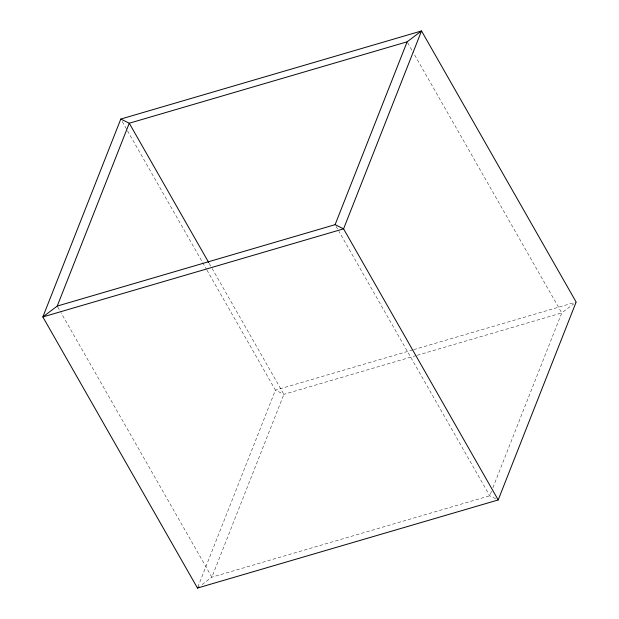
<?xml version="1.0" encoding="UTF-8"?>
<svg xmlns="http://www.w3.org/2000/svg" width="619" height="619" viewBox="0 0 619 619"><rect width="100%" height="100%" fill="white"/><g stroke="black" fill="none" stroke-linecap="round" stroke-linejoin="round"><path stroke-width="0.46" stroke-dasharray="3.1 2.32" d="M197.832 587.152L275.424 390.156L206.97 270.132M491.501 491.293L489.737 495.773L211.868 577.179L200.502 585.76M492.91 487.71L561.766 312.928L573.883 303.774M412.796 349.913L275.424 390.156L283.889 394.334L416.339 355.53M413.724 349.642L576.15 302.057M417.268 355.26L561.766 312.928L413.84 53.567M495.664 498.697L489.737 495.773L338.941 231.382M407.611 42.657L413.36 52.731M336.063 226.345L338.461 230.547M209.214 263.392L211.605 267.594M212.085 268.429L283.889 394.334L211.868 577.179L61.064 312.788M122.237 121.572L127.027 129.967M127.499 130.802L206.491 269.296M57.714 306.916L60.592 311.953"/><path stroke-width="0.93" d="M120.798 119.049L42.85 316.943L197.476 588.05L498.202 499.951L576.15 302.057L421.524 30.95L120.798 119.049L129.263 123.227L208.735 262.557M57.234 306.072L335.111 224.666L343.576 228.844L42.85 316.943L57.234 306.072L129.263 123.227L407.132 41.821L421.524 30.95L343.576 228.844L498.202 499.951M335.111 224.666L407.132 41.821M197.476 588.05L198.993 586.905"/></g></svg>
